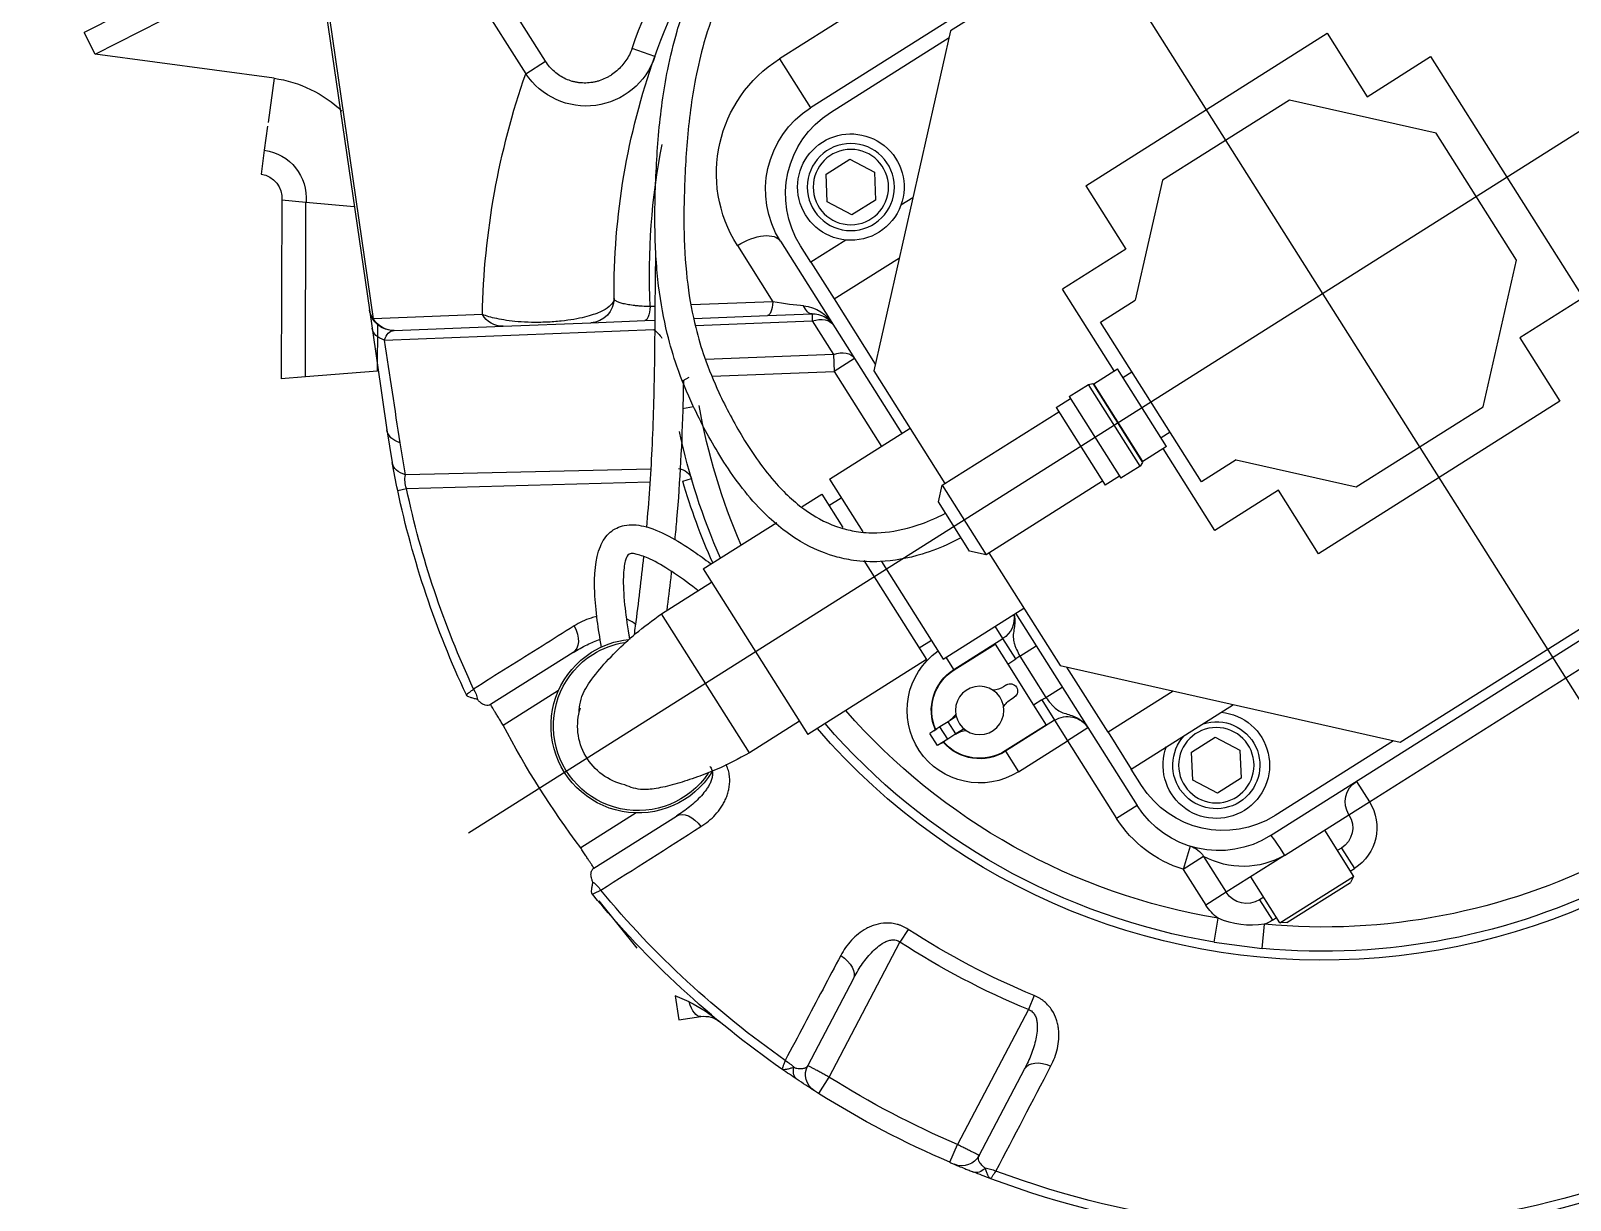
# Model space of a CAD drawing. Header units: millimetres. Extents: x 10462777 to 22643323, y 453826 to 1389191.
# Drawn here: x 11287584.9 to 11287903.1, y 583137.8 to 583379.6 of the extents above; entities that cross this region are included whole.
import ezdxf

# ---------------------------------------------------------------- set-up
doc = ezdxf.new("R2010")
doc.units = ezdxf.units.MM
doc.header["$LTSCALE"] = 200
doc.header["$MEASUREMENT"] = 0
doc.linetypes.add('CENTER2', pattern=[1.125, 0.75, -0.125, 0.125, -0.125])
doc.linetypes.add('PHANTOM', pattern=[2.5, 1.25, -0.25, 0.25, -0.25, 0.25, -0.25])
doc.layers.get('0').update_dxf_attribs({"linetype": 'CONTINUOUS'})
for name, color, linetype in [('$DDT_AUDIT_GENERATED_(1626)', 7, 'CONTINUOUS'), ('$DDT_AUDIT_GENERATED_(77F)', 7, 'CONTINUOUS'), ('$DDT_AUDIT_GENERATED_(7CC)', 7, 'CONTINUOUS'), ('A290-7120-X219', 7, 'CONTINUOUS'), ('A290-7324-X343', 7, 'CONTINUOUS'), ('A290-7329-X315', 7, 'CONTINUOUS'), ('A290-7329-X401', 7, 'CONTINUOUS'), ('DV4_Default', 7, 'CONTINUOUS'), ('LIBRL_A6-BA-12X3', 7, 'CONTINUOUS'), ('LIBRL_A97L-0218-', 7, 'CONTINUOUS')]:
    doc.layers.add(name, color=color, linetype=linetype)
doc.layers.add('LAYOUT', color=8, linetype='CONTINUOUS', lineweight=25)

# ---------------------------------------------------------------- blocks, each defined once
blk = doc.blocks.new('A$C1F6A7A18')
at = {"layer": '$DDT_AUDIT_GENERATED_(1626)', "color": 7, "linetype": 'Continuous', "ltscale": 25.4}
for points, knots in [([(-1282.77, -315.22), (-1282.71, -316.06), (-1282.43, -318.9), (-1281.21, -325.11), (-1278.53, -331.57), (-1275.16, -336.3), (-1270.74, -340.78), (-1264.08, -344.88), (-1253.77, -347.88), (-1242.08, -348.52), (-1231.04, -347.72), (-1222.14, -346.19), (-1214.05, -343.92), (-1205.59, -340.55), (-1195.64, -335.17), (-1184.81, -327.98), (-1175.41, -320.96), (-1168.18, -314.51), (-1162.32, -308.47), (-1155.9, -300.32), (-1149.46, -289.07), (-1145.39, -277.14), (-1143.32, -265.14), (-1143.1, -258.93), (-1143, -255)], [0.0179049, 0.0179049, 0.0179049, 0.0179049, 0.0269953, 0.0493379, 0.0848564, 0.1104451, 0.130195, 0.1801828, 0.2445215, 0.3338851, 0.4142991, 0.4742162, 0.5200553, 0.5789476, 0.6368144, 0.6911002, 0.7418366, 0.7663527, 0.795116, 0.8309605, 0.875111, 0.9299095, 0.9626456, 1, 1, 1, 1]), ([(-1149, -255), (-1149.1, -258.76), (-1149.31, -264.69), (-1151.31, -276.02), (-1155.21, -287.17), (-1161.32, -297.58), (-1167.36, -305.09), (-1172.89, -310.7), (-1179.82, -316.8), (-1188.88, -323.5), (-1199.19, -330.3), (-1208.48, -335.26), (-1216.22, -338.31), (-1223.53, -340.34), (-1231.5, -341.71), (-1241.49, -342.47), (-1251.89, -342.03), (-1260.86, -339.66), (-1266.58, -336.35), (-1270.23, -332.8), (-1273.03, -329.04), (-1275.36, -323.69), (-1276.44, -318.36), (-1276.7, -315.9), (-1276.75, -315.23)], [0, 0, 0, 0, 0.0377127, 0.0703518, 0.1243354, 0.167568, 0.2026719, 0.2308262, 0.2555948, 0.307569, 0.3630598, 0.4216176, 0.480853, 0.5271913, 0.5874723, 0.6685725, 0.7592567, 0.8247261, 0.8757098, 0.8953708, 0.918836, 0.951994, 0.9732429, 0.9809528, 0.9809528, 0.9809528, 0.9809528]), ([(-1246.25, -368.97), (-1242.01, -365.72), (-1233.04, -359.12), (-1218.88, -349.66), (-1207.46, -342.39), (-1201.11, -338.25), (-1199.52, -337.2)], [0.1882025, 0.1882025, 0.1882025, 0.1882025, 0.2718724, 0.3619701, 0.4475517, 0.4763309, 0.4763309, 0.4763309, 0.4763309]), ([(-1224.58, -346.3), (-1225.9, -347.17), (-1233.98, -352.52), (-1242.99, -358.89), (-1250.36, -364.55), (-1251.48, -365.43)], [0.5754917, 0.5754917, 0.5754917, 0.5754917, 0.5976076, 0.7113709, 0.7320213, 0.7320213, 0.7320213, 0.7320213]), ([(-1262.25, -390.11), (-1262.24, -390.1), (-1260.33, -389.34), (-1256.6, -387.73), (-1249.85, -384.28), (-1244.95, -380.61), (-1242.78, -376.18), (-1243.22, -372.33), (-1245.63, -369.1), (-1249.78, -366.14), (-1254.78, -363.71), (-1258.23, -362.34), (-1259.62, -361.83)], [0.2664086, 0.2664086, 0.2664086, 0.2664086, 0.2667434, 0.3114882, 0.3646397, 0.4814898, 0.5321589, 0.5758352, 0.6280527, 0.6892217, 0.7437315, 0.7770632, 0.7770632, 0.7770632, 0.7770632]), ([(-1262.96, -367), (-1262.8, -367.05), (-1260.48, -367.88), (-1256.39, -369.53), (-1252.18, -371.73), (-1249.16, -374.17), (-1248.76, -375.12), (-1249.66, -376.45), (-1252.21, -378.6), (-1256.68, -381.14), (-1261.11, -383.16), (-1263.66, -384.21), (-1263.95, -384.33)], [0.2704372, 0.2704372, 0.2704372, 0.2704372, 0.2753109, 0.3418305, 0.4127989, 0.468936, 0.5638107, 0.6261936, 0.7066016, 0.7999437, 0.8755431, 0.8847871, 0.8847871, 0.8847871, 0.8847871]), ([(-1256.55, -369.42), (-1256.94, -369.73), (-1259.08, -371.44), (-1261.22, -373.18), (-1262.98, -374.63)], [0.76306744, 0.76306744, 0.76306744, 0.76306744, 0.77026057, 0.80231725, 0.80231725, 0.80231725, 0.80231725]), ([(-1263.65, -382.97), (-1263.19, -382.59), (-1258.92, -379.03), (-1254.76, -375.64), (-1251.02, -372.68)], [0.07327539, 0.07327539, 0.07327539, 0.07327539, 0.08211468, 0.15670517, 0.15670517, 0.15670517, 0.15670517])]:
    blk.add_open_spline(points, degree=3, knots=knots, dxfattribs=at)
at = {"layer": '$DDT_AUDIT_GENERATED_(77F)', "color": 7, "linetype": 'Continuous', "ltscale": 25.4}
for p, q in [((-1309.5, -180), (-1309.5, -195.5)), ((-1250.5, -180), (-1309.5, -180)), ((-1250.5, -195.5), (-1250.5, -180)), ((-1317.5, -209.47), (-1295.53, -187.5)), ((-1295.53, -187.5), (-1264.47, -187.5)), ((-1264.47, -187.5), (-1242.5, -209.47)), ((-1367, -261.04), (-1367, -188.96)), ((-1193, -188.96), (-1193, -261.04)), ((-1309.5, -195.5), (-1325, -195.5)), ((-1325, -195.5), (-1325, -254.5)), ((-1235, -195.5), (-1250.5, -195.5)), ((-1235, -254.5), (-1235, -195.5)), ((-1317.5, -240.53), (-1317.5, -209.47)), ((-1242.5, -209.47), (-1242.5, -240.53)), ((-1299.53, -258.5), (-1317.5, -240.53)), ((-1242.5, -240.53), (-1260.47, -258.5)), ((-1325, -254.5), (-1309.5, -254.5)), ((-1309.5, -254.5), (-1309.5, -270)), ((-1235, -254.5), (-1250.5, -254.5)), ((-1250.5, -254.5), (-1250.5, -270)), ((-1299.53, -258.5), (-1299.53, -267)), ((-1260.47, -267), (-1260.47, -258.5)), ((-1316.04, -312), (-1367, -261.04)), ((-1366, -262.04), (-1366, -291)), ((-1193, -261.04), (-1243.96, -312)), ((-1194, -291), (-1194, -262.04)), ((-1299.53, -267), (-1260.47, -267)), ((-1287.4, -267), (-1287.4, -269.2)), ((-1272.6, -269.2), (-1272.6, -267)), ((-1309.5, -270), (-1289.5, -270)), ((-1270.5, -270), (-1250.5, -270)), ((-1342, -311), (-1342, -286.04)), ((-1218, -286.04), (-1218, -288.99)), ((-1333, -295.04), (-1333, -311)), ((-1227, -311), (-1227, -295.04)), ((-1218, -302.43), (-1218, -311)), ((-1346, -311), (-1342, -311)), ((-1333, -311), (-1342, -311)), ((-1333, -311), (-1317.04, -311)), ((-1227, -311), (-1242.96, -311)), ((-1218, -311), (-1227, -311)), ((-1218, -311), (-1214, -311)), ((-1288.5, -312), (-1316.04, -312)), ((-1302, -331.7), (-1302, -312)), ((-1243.96, -312), (-1271.5, -312)), ((-1258, -331.7), (-1258, -312)), ((-1278.11, -331.7), (-1302, -331.7)), ((-1297.46, -331.7), (-1297.46, -334.7)), ((-1258, -331.7), (-1270.89, -331.7)), ((-1262.54, -334.7), (-1262.54, -331.7))]:
    blk.add_line(p, q, dxfattribs=at)
for centre, radius, start, end in [((-1350.71, -295.71), 11, 37.6385, 323.3058), ((-1209.29, -295.71), 11, 217.6385, 142.3615), ((-1209.29, -295.71), 11, 142.3615, 217.6385), ((-1346, -291), 20, 180, 270), ((-1214, -291), 20, 270, 0)]:
    blk.add_arc(centre, radius, start, end, dxfattribs=at)
at = {"layer": '$DDT_AUDIT_GENERATED_(7CC)', "color": 7, "linetype": 'Continuous', "ltscale": 25.4}
for p, q in [((-1289.5, -269.2), (-1270.5, -269.2)), ((-1289.5, -269.2), (-1289.5, -275)), ((-1270.5, -275), (-1270.5, -269.2)), ((-1289.65, -275.15), (-1290, -276)), ((-1290, -276), (-1270, -276)), ((-1290, -276), (-1290, -280.7)), ((-1270.35, -275.15), (-1289.65, -275.15)), ((-1289.5, -275), (-1270.5, -275)), ((-1270, -276), (-1270.35, -275.15)), ((-1270, -280.7), (-1270, -276)), ((-1270, -280.7), (-1290, -280.7)), ((-1289.5, -280.7), (-1289.5, -284.2)), ((-1270.5, -284.2), (-1270.5, -280.7)), ((-1270.5, -284.2), (-1289.5, -284.2)), ((-1288.5, -284.2), (-1288.5, -312.7)), ((-1271.5, -312.7), (-1271.5, -284.2)), ((-1288.5, -312.7), (-1286, -315.2)), ((-1271.5, -312.7), (-1288.5, -312.7)), ((-1274, -315.2), (-1271.5, -312.7)), ((-1286, -315.2), (-1274, -315.2)), ((-1276, -334.7), (-1300.25, -334.7)), ((-1300.25, -334.7), (-1300.25, -363.7)), ((-1259.75, -334.7), (-1267.94, -334.7)), ((-1259.75, -339.51), (-1259.75, -334.7)), ((-1259.75, -363.7), (-1259.75, -345.69)), ((-1259.75, -363.7), (-1300.25, -363.7)), ((-1297, -363.7), (-1297, -375.9)), ((-1263, -375.9), (-1263, -363.7)), ((-1297, -375.9), (-1263, -375.9))]:
    blk.add_line(p, q, dxfattribs=at)
for radius, start, end in [(18, 154.3688, 0), (18, 0, 25.9152), (17.5, 156.2775, 0), (17.5, 0, 23.0532), (12.5, 225.0247, 319.5668)]:
    blk.add_arc((-1280, -392.4), radius, start, end, dxfattribs=at)
for points, knots in [([(-1297, -375.9), (-1296.82, -378.61), (-1296.56, -382.35), (-1295.46, -387.91), (-1294.38, -392.18), (-1293.06, -396.05), (-1291.39, -399.35), (-1289.92, -400.5), (-1288.84, -401.24)], [0, 0, 0, 0, 0.194691, 0.309938, 0.437506, 0.577956, 0.732799, 1, 1, 1, 1]), ([(-1271.16, -401.24), (-1269.95, -400.38), (-1268.22, -398.99), (-1266.05, -393.82), (-1264.62, -388.53), (-1263.4, -382.25), (-1263.15, -378.34), (-1263, -375.9)], [0, 0, 0, 0, 0.298008, 0.494105, 0.672828, 0.822336, 1, 1, 1, 1])]:
    blk.add_open_spline(points, degree=3, knots=knots, dxfattribs=at)
at = {"layer": 'A290-7120-X219', "color": 7, "linetype": 'Continuous', "ltscale": 25.4}
for p, q in [((-1316.5, -324.21), (-1316.5, -323.5)), ((-1313.5, -323.5), (-1313.5, -324.21)), ((-1316.5, -335.77), (-1316.5, -337.75)), ((-1313.5, -335.77), (-1313.5, -337.75)), ((-1316.5, -337.75), (-1313.5, -337.75)), ((-1316.5, -337.75), (-1316.5, -339.76)), ((-1316.5, -339.76), (-1313.5, -339.76)), ((-1316.5, -339.76), (-1316.5, -342.26)), ((-1313.5, -337.75), (-1313.5, -339.76)), ((-1313.5, -339.76), (-1313.5, -342.26)), ((-1316.5, -341.26), (-1316.5, -340.56)), ((-1316.5, -342.26), (-1313.5, -342.26)), ((-1313.5, -341.26), (-1313.5, -340.56))]:
    blk.add_line(p, q, dxfattribs=at)
blk.add_circle((-1315, -331), 5, dxfattribs=at)
for centre, radius, start, end in [((-1321.5, -324.21), 5, 333.3431, 0), ((-1315, -323.5), 1.5, 0, 180), ((-1308.5, -324.21), 5, 180, 206.3034), ((-1321.5, -337.79), 5, 0, 26.3034), ((-1308.5, -337.79), 5, 153.6966, 180)]:
    blk.add_arc(centre, radius, start, end, dxfattribs=at)
at = {"layer": 'A290-7324-X343', "color": 7, "linetype": 'Continuous', "ltscale": 25.4}
blk.add_line((-1134.26, -390.91), (-1138.09, -394.12), dxfattribs=at)
at = {"layer": 'A290-7329-X315', "color": 7, "linetype": 'Continuous', "ltscale": 25.4}
for p, q in [((-1102.61, -413.07), (-1107.4, -362.15)), ((-1102.58, -360.01), (-1097.63, -412.6)), ((-1157.89, -384.67), (-1151.82, -392.61)), ((-1126.6, -384.48), (-1133.65, -390.4)), ((-1126.6, -384.48), (-1102.61, -413.07)), ((-1189.21, -398.71), (-1181.12, -393.55)), ((-1182.27, -412), (-1151.82, -392.61)), ((-1151.82, -392.61), (-1148.79, -396.58)), ((-1138.09, -394.12), (-1141.92, -397.34)), ((-1148.79, -396.58), (-1179.95, -416.43)), ((-1189.21, -398.71), (-1182.27, -412)), ((-1182.27, -412), (-1179.95, -416.43)), ((-1102.61, -413.07), (-1097.63, -412.6)), ((-1318.76, -417.13), (-1306.3, -418.55))]:
    blk.add_line(p, q, dxfattribs=at)
for radius, start, end in [(25, 40, 76.3663), (10, 40, 127.4065), (5, 40.0027, 127.4038)]:
    blk.add_arc((-1145.75, -400.55), radius, start, end, dxfattribs=at)
at = {"layer": 'A290-7329-X401', "color": 7, "linetype": 'Continuous', "ltscale": 25.4}
for p, q in [((-1374, -273), (-1374, -156)), ((-1369, -294), (-1369, -156)), ((-1191, -156), (-1191, -294)), ((-1179, -156), (-1179, -294)), ((-1374, -278), (-1374, -273)), ((-1369, -273), (-1374, -273)), ((-1374, -293.75), (-1374, -278)), ((-1384, -284), (-1384, -283)), ((-1379, -283), (-1384, -283)), ((-1379, -283), (-1379, -284)), ((-1374, -293.75), (-1374, -308)), ((-1179, -294), (-1191, -294)), ((-1384, -303), (-1384, -302)), ((-1379, -302), (-1379, -303)), ((-1387.78, -307.94), (-1383.82, -304.89)), ((-1379, -303), (-1384, -303)), ((-1381.4, -315.63), (-1387.78, -307.94)), ((-1365.25, -308), (-1374, -308)), ((-1374, -308), (-1374, -313)), ((-1365.25, -308), (-1365.25, -313)), ((-1362, -309.2), (-1365.25, -313)), ((-1381.4, -315.63), (-1377.67, -312.3)), ((-1365.25, -313), (-1374, -313)), ((-1302, -314), (-1349, -314)), ((-1349, -314), (-1349, -319)), ((-1330, -314), (-1330, -319)), ((-1320.05, -318), (-1320.05, -314)), ((-1309.95, -318), (-1309.95, -314)), ((-1211, -314), (-1258, -314)), ((-1239.67, -314), (-1239.67, -319)), ((-1309.95, -318), (-1320.05, -318)), ((-1236.61, -317.23), (-1239.67, -319)), ((-1228.44, -317.23), (-1236.61, -317.23)), ((-1236.61, -317.23), (-1223.37, -340.15)), ((-1227.17, -316.5), (-1228.44, -317.23)), ((-1216.34, -338.18), (-1228.44, -317.23)), ((-1222.55, -324.5), (-1227.17, -316.5)), ((-1164.83, -315.54), (-1160.9, -318.63)), ((-1330, -319), (-1349, -319)), ((-1330, -331), (-1330, -319)), ((-1325, -319), (-1330, -319)), ((-1325, -319), (-1325, -331)), ((-1320, -319), (-1325, -319)), ((-1324.9, -321), (-1324.9, -331)), ((-1320, -321), (-1324.9, -321)), ((-1320, -319), (-1320, -321)), ((-1310, -321), (-1320, -321)), ((-1310, -319), (-1305, -319)), ((-1310, -321), (-1310, -319)), ((-1305.1, -321), (-1310, -321)), ((-1305.1, -331), (-1305.1, -321)), ((-1305, -331), (-1305, -319)), ((-1305, -319), (-1302, -319)), ((-1239.67, -319), (-1258, -319)), ((-1227.07, -340.82), (-1239.67, -319)), ((-1214.97, -337.63), (-1222.55, -324.5)), ((-1207, -322), (-1220.72, -322)), ((-1220.72, -322), (-1212.31, -336.57)), ((-1325, -331), (-1330, -331)), ((-1324.9, -331), (-1325, -331)), ((-1305.1, -331), (-1305, -331)), ((-1305, -331), (-1302, -331)), ((-1153.58, -335.16), (-1132.28, -335.16)), ((-1153.58, -339.99), (-1153.58, -335.16)), ((-1179.63, -393.67), (-1059.07, -339.99)), ((-1057.04, -339.73), (-1177.6, -393.41)), ((-1059.07, -339.99), (-1153.58, -339.99)), ((-1208.56, -343.07), (-1208.05, -343.95)), ((-1224.58, -346.38), (-1224.69, -344.94)), ((-1184.58, -394.08), (-1212.43, -345.85)), ((-1209.88, -346.45), (-1210.94, -344.61)), ((-1204.29, -356.13), (-1209.88, -346.45)), ((-1229.44, -349.57), (-1230.3, -347.46)), ((-1370.86, -352.96), (-1372.68, -355.52)), ((-1372.68, -355.52), (-1388.45, -382.83)), ((-1242.12, -357.55), (-1242.63, -355.76)), ((-1195.22, -371.85), (-1204.29, -356.13)), ((-1236.5, -361.83), (-1210.43, -405.33)), ((-1392.74, -380.26), (-1382.65, -362.79)), ((-1212.95, -406.66), (-1238.64, -363.41)), ((-1345.39, -367.67), (-1346.7, -370.52)), ((-1362.47, -397.83), (-1346.7, -370.52)), ((-1183.96, -391.34), (-1195.22, -371.85)), ((-1190.89, -374.18), (-1179.63, -393.67)), ((-1390.71, -386.13), (-1388.45, -382.83)), ((-1348.01, -382.79), (-1358.09, -400.26)), ((-1177.6, -393.41), (-1181.1, -394.97)), ((-1300, -415.83), (-1300, -395.65)), ((-1260, -395.65), (-1260, -415.83)), ((-1181.1, -394.97), (-1200.48, -403.6)), ((-1364.19, -401.44), (-1362.47, -397.83)), ((-1295, -402.35), (-1295, -415.91)), ((-1265, -415.91), (-1265, -402.35)), ((-1210.43, -405.33), (-1204.22, -402.72)), ((-1200.48, -403.6), (-1206.78, -406.27)), ((-1212.3, -408.4), (-1212.95, -406.66)), ((-1335.86, -417.76), (-1337.73, -413.54)), ((-1331.29, -415.72), (-1335.86, -417.76)), ((-1333.86, -413.96), (-1331.29, -415.72))]:
    blk.add_line(p, q, dxfattribs=at)
for centre, radius, start, end in [((-1280, -225), 195.5, 124.4529, 232.8372), ((-1280, -225), 193.64, 124.8315, 232.7011), ((-1280, -225), 137.86, 153.3313, 261.5534), ((-1280, -225), 136, 153.3313, 217.5787), ((-1280, -225), 131, 153.3313, 217.5787), ((-1280, -225), 151.5, 321.8281, 345.4737), ((-1280, -225), 146.5, 321.8281, 344.4219), ((-1374, -283), 10, 90, 180), ((-1374, -273), 5, 270, 0), ((-1374, -283), 5, 90, 180), ((-1356.83, -293.02), 17.18, 182.4389, 240.6751), ((-1349, -294), 20, 180, 270), ((-1211, -294), 20, 270, 0), ((-1207, -294), 28, 270, 0), ((-1374, -303), 10, 180, 190.8965), ((-1367.45, -297.57), 17.93, 204.1059, 235.265), ((-1374, -303), 5, 180, 270), ((-1365.25, -313), 5, 49.4642, 90), ((-1280, -225), 131, 221.7922, 261.1076), ((-1374, -303), 10, 248.4744, 270), ((-1349, -294), 25, 229.4642, 270), ((-1330, -319), 5, 0, 90), ((-1300, -319), 5, 113.5782, 180), ((-1231.16, -322.07), 8.07, 38.1732, 92.4267), ((-1231.5, -319), 5, 30, 90), ((-1280, -225), 136, 221.7922, 261.437), ((-1330, -319), 10, 0, 5.7392), ((-1300, -319), 10, 174.2608, 180), ((-1280, -225), 146.5, 301.8913, 321.8281), ((-1153.24, -325.02), 14.97, 140.7083, 268.6807), ((-1275, -225), 136.5, 299.3724, 313.5018), ((-1315, -331), 15, 180, 357.3252), ((-1315, -331), 10, 180, 261.3731), ((-1315, -331), 9.9, 180, 261.2844), ((-1315, -331), 9.9, 278.7156, 0), ((-1315, -331), 10, 278.6269, 0), ((-1280, -239.49), 161.5, 303.4894, 321.5145), ((-1280, -225), 131, 278.8924, 292.0901), ((-1215.22, -354.16), 8.76, 71.4572, 87.6277), ((-1199.96, -353.63), 5, 121.8913, 210), ((-1280, -225), 156.94, 234.6232, 245.3768), ((-1280, -225), 136, 278.563, 290.1862), ((-1280, -225), 160.08, 234.6232, 245.3768), ((-1280, -225), 137.86, 278.4466, 285.949), ((-1280, -225), 195.5, 232.8372, 233.9491), ((-1389.27, -382.26), 4, 150, 235.2073), ((-1280, -225), 191.5, 235.5075, 244.4925), ((-1280, -225), 195.5, 235.5075, 244.4925), ((-1179.63, -388.84), 5, 210, 294), ((-1361.56, -398.26), 4, 244.7927, 330), ((-1280, -225), 195.5, 244.4925, 244.7927), ((-1280, -225), 195.5, 244.7927, 246.0509), ((-1280, -225), 195.5, 246.0509, 247.1628), ((-1280, -225), 193.64, 247.2989, 262.7011), ((-1280, -225), 195.5, 247.1628, 262.8372), ((-1280, -225), 193.64, 277.2989, 290.2597), ((-1214.07, -401.49), 5.29, 282.252, 313.4734), ((-1280, -225), 195.5, 290.2597, 291.9949), ((-1280, -225), 195.5, 277.1628, 290.2597), ((-1349.07, -438.24), 28.65, 57.9489, 73.1187), ((-1342.3, -415.58), 5, 24, 71.8971), ((-1280, -225), 191.5, 265.5075, 274.4925), ((-1755.11, -471.18), 453.74, 6.6063, 6.8484)]:
    blk.add_arc(centre, radius, start, end, dxfattribs=at)
for centre, major_axis, ratio, start_param, end_param in [((-1374, -294), (5, 0), 0.05, 0, 1.570796), ((-1239.67, -319), (0, 5), 0.654654, 5.073756, 6.283185), ((-1231.5, -319), (0, 5), 0.654654, 5.073756, 6.283185), ((-1211, -322), (0, -8), 0.5, 1.570796, 3.141593), ((-1222.84, -314), (4.33, 2.5), 0.441494, 3.141593, 4.006114), ((-1218.22, -322), (-7.81, 7.9), 0.162153, 0.749022, 1.411896), ((-1218.22, -322), (4.33, 2.5), 0.27735, 2.018629, 3.141593), ((-1205.55, -343.95), (4.33, 2.5), 0.27735, 2.018629, 3.141593), ((-1241.26, -360.57), (1.37, -4.81), 0.691184, 2.229461, 3.141593), ((-1386.98, -360.29), (-4.33, 2.5), 0.623838, 3.141593, 4.621252), ((-1190.89, -369.35), (4.33, 2.5), 0.955319, 3.141593, 4.208354), ((-1399.24, -381.53), (4.33, -2.5), 0.624783, 1.006464, 1.490942), ((-1392.7, -379.83), (-2.35, -3.23), 0.585289, 5.332772, 6.283185), ((-1343.68, -385.29), (4.33, -2.5), 0.623838, 1.661933, 3.141593), ((-1188.82, -392.93), (-5.07, -1.04), 0.586822, 2.430526, 3.334486), ((-1179.63, -388.84), (4.33, 2.5), 0.955319, 3.141593, 4.208354), ((-1305, -395.65), (-5, 0), 0.623838, 3.141593, 4.621252), ((-1255, -395.65), (5, 0), 0.623838, 1.661933, 3.141593), ((-1183.14, -390.4), (2.03, -4.57), 0.677634, 5.301144, 6.283185), ((-1179.63, -388.84), (-2.03, 4.57), 0.835078, 2.651772, 3.141593), ((-1357.73, -400.01), (-1.62, -3.66), 0.585289, 0, 0.950413), ((-1355.94, -406.53), (-4.33, 2.5), 0.624783, 4.792244, 5.276721), ((-1202.52, -399.03), (2.03, -4.57), 0.723904, 5.278653, 6.283185), ((-1208.65, -401.63), (1.87, -4.64), 0.726759, 5.297008, 6.283185), ((-1333.16, -411.51), (4.57, 2.03), 0.413033, 3.141593, 4.379749), ((-1305, -420.18), (5, 0), 0.624783, 1.006464, 1.490942), ((-1255, -420.18), (-5, 0), 0.624783, 4.792244, 5.276721)]:
    blk.add_ellipse(centre, major_axis=major_axis, ratio=ratio, start_param=start_param, end_param=end_param, dxfattribs=at)
for points, knots in [([(-1320.05, -318), (-1320.56, -317.96), (-1321.06, -317.91), (-1321.79, -317.81), (-1322.03, -317.77), (-1322.48, -317.67), (-1322.7, -317.62), (-1323.34, -317.43), (-1323.72, -317.27), (-1324.42, -316.86), (-1324.74, -316.61), (-1325.39, -316.05), (-1325.72, -315.75), (-1326.43, -315.19), (-1326.82, -314.93), (-1327.44, -314.6), (-1327.66, -314.5), (-1328.11, -314.32), (-1328.34, -314.24), (-1328.8, -314.12), (-1329.04, -314.08), (-1329.39, -314.03), (-1329.51, -314.02), (-1329.76, -314), (-1329.88, -314), (-1330, -314)], [0, 0, 0, 0, 0.125, 0.125, 0.1875, 0.1875, 0.25, 0.25, 0.375, 0.375, 0.5, 0.5, 0.625, 0.625, 0.75, 0.75, 0.8125, 0.8125, 0.875, 0.875, 0.9375, 0.9375, 0.96875, 0.96875, 1, 1, 1, 1]), ([(-1302.02, -314.37), (-1302.05, -314.38), (-1302.08, -314.39), (-1302.34, -314.5), (-1302.56, -314.6), (-1303.18, -314.93), (-1303.57, -315.19), (-1304.28, -315.75), (-1304.61, -316.05), (-1305.26, -316.61), (-1305.58, -316.86), (-1306.28, -317.27), (-1306.66, -317.43), (-1307.3, -317.62), (-1307.52, -317.67), (-1307.97, -317.77), (-1308.21, -317.81), (-1308.94, -317.91), (-1309.44, -317.96), (-1309.95, -318)], [0.178713, 0.178713, 0.178713, 0.178713, 0.1875, 0.1875, 0.25, 0.25, 0.375, 0.375, 0.5, 0.5, 0.625, 0.625, 0.75, 0.75, 0.8125, 0.8125, 0.875, 0.875, 1, 1, 1, 1]), ([(-1160.9, -318.63), (-1161.48, -319.38), (-1161.96, -320.18), (-1162.53, -321.47), (-1162.69, -321.92), (-1162.96, -322.83), (-1163.06, -323.28), (-1163.2, -324.21), (-1163.24, -324.68), (-1163.26, -325.38), (-1163.26, -325.62), (-1163.23, -326.09), (-1163.21, -326.33), (-1163.13, -327.03), (-1163.05, -327.49), (-1162.87, -328.17), (-1162.8, -328.39), (-1162.65, -328.84), (-1162.57, -329.06), (-1162.11, -330.16), (-1161.63, -330.96), (-1160.88, -331.87), (-1160.72, -332.05), (-1160.39, -332.39), (-1160.23, -332.55), (-1159.7, -333.03), (-1159.33, -333.31), (-1158.55, -333.83), (-1158.13, -334.06), (-1157.27, -334.46), (-1156.83, -334.63), (-1155.93, -334.89), (-1155.47, -334.99), (-1154.53, -335.13), (-1154.06, -335.16), (-1153.58, -335.16)], [0, 0, 0, 0, 0.125, 0.125, 0.1875, 0.1875, 0.25, 0.25, 0.3125, 0.3125, 0.34375, 0.34375, 0.375, 0.375, 0.4375, 0.4375, 0.46875, 0.46875, 0.5, 0.5, 0.625, 0.625, 0.65625, 0.65625, 0.6875, 0.6875, 0.75, 0.75, 0.8125, 0.8125, 0.875, 0.875, 0.9375, 0.9375, 1, 1, 1, 1]), ([(-1208.05, -343.95), (-1207.72, -344.45), (-1207.4, -344.91), (-1206.92, -345.57), (-1206.76, -345.78), (-1206.45, -346.19), (-1206.3, -346.38), (-1205.86, -346.94), (-1205.58, -347.27), (-1205.04, -347.88), (-1204.79, -348.14), (-1204.32, -348.59), (-1204.1, -348.78), (-1203.7, -349.09), (-1203.52, -349.21), (-1203.19, -349.38), (-1203.05, -349.43), (-1202.8, -349.46), (-1202.69, -349.44), (-1202.6, -349.39)], [0, 0, 0, 0, 0.125, 0.125, 0.1875, 0.1875, 0.25, 0.25, 0.375, 0.375, 0.5, 0.5, 0.625, 0.625, 0.75, 0.75, 0.875, 0.875, 1, 1, 1, 1]), ([(-1202.6, -349.39), (-1202.92, -349.59), (-1203.17, -349.91), (-1203.49, -350.83), (-1203.57, -351.42), (-1203.52, -352.9), (-1203.4, -353.77), (-1202.88, -355.91), (-1202.47, -357.19), (-1201.53, -359.48), (-1201.17, -360.28), (-1200.32, -362), (-1199.84, -362.91), (-1198.81, -364.7), (-1198.25, -365.59), (-1197.15, -367.26), (-1196.61, -368.03), (-1195.56, -369.42), (-1195.05, -370.05), (-1194.1, -371.17), (-1193.64, -371.66), (-1192.35, -373), (-1191.58, -373.67), (-1190.89, -374.18)], [0, 0, 0, 0, 0.125, 0.125, 0.25, 0.25, 0.375, 0.375, 0.5, 0.5, 0.5625, 0.5625, 0.625, 0.625, 0.6875, 0.6875, 0.75, 0.75, 0.8125, 0.8125, 0.875, 0.875, 1, 1, 1, 1]), ([(-1385.03, -357.83), (-1384.37, -356.7), (-1383.6, -355.67), (-1382.23, -354.31), (-1381.74, -353.88), (-1380.94, -353.3), (-1380.67, -353.11), (-1380.09, -352.77), (-1379.8, -352.6), (-1379.19, -352.31), (-1378.88, -352.17), (-1378.23, -351.94), (-1377.9, -351.83), (-1376.86, -351.58), (-1376.15, -351.48), (-1375.01, -351.49), (-1374.62, -351.52), (-1373.85, -351.64), (-1373.46, -351.73), (-1372.88, -351.92), (-1372.69, -351.99), (-1372.3, -352.14), (-1372.12, -352.23), (-1371.56, -352.5), (-1371.2, -352.72), (-1370.86, -352.96)], [0, 0, 0, 0, 0.25, 0.25, 0.375, 0.375, 0.4375, 0.4375, 0.5, 0.5, 0.5625, 0.5625, 0.625, 0.625, 0.75, 0.75, 0.8125, 0.8125, 0.875, 0.875, 0.90625, 0.90625, 0.9375, 0.9375, 1, 1, 1, 1]), ([(-1372.68, -355.52), (-1372.79, -355.42), (-1372.92, -355.34), (-1373.18, -355.19), (-1373.33, -355.13), (-1373.76, -355.01), (-1374.06, -354.99), (-1374.64, -355.03), (-1374.92, -355.09), (-1375.46, -355.26), (-1375.72, -355.37), (-1376.23, -355.62), (-1376.48, -355.76), (-1376.95, -356.06), (-1377.17, -356.22), (-1377.83, -356.72), (-1378.25, -357.09), (-1379.43, -358.25), (-1380.16, -359.1), (-1381.48, -360.89), (-1382.09, -361.82), (-1382.65, -362.79)], [0, 0, 0, 0, 0.03125, 0.03125, 0.0625, 0.0625, 0.125, 0.125, 0.1875, 0.1875, 0.25, 0.25, 0.3125, 0.3125, 0.375, 0.375, 0.5, 0.5, 0.75, 0.75, 1, 1, 1, 1]), ([(-1345.39, -367.67), (-1345, -367.84), (-1344.64, -368.05), (-1344.12, -368.39), (-1343.96, -368.51), (-1343.63, -368.76), (-1343.47, -368.89), (-1343.02, -369.31), (-1342.75, -369.6), (-1342.26, -370.21), (-1342.04, -370.53), (-1341.46, -371.5), (-1341.19, -372.17), (-1340.89, -373.19), (-1340.81, -373.54), (-1340.7, -374.21), (-1340.66, -374.55), (-1340.59, -375.56), (-1340.6, -376.22), (-1340.74, -377.53), (-1340.87, -378.18), (-1341.36, -380.05), (-1341.87, -381.24), (-1342.52, -382.37)], [0, 0, 0, 0, 0.0625, 0.0625, 0.09375, 0.09375, 0.125, 0.125, 0.1875, 0.1875, 0.25, 0.25, 0.375, 0.375, 0.4375, 0.4375, 0.5, 0.5, 0.625, 0.625, 0.75, 0.75, 1, 1, 1, 1]), ([(-1348.01, -382.79), (-1347.45, -381.82), (-1346.94, -380.83), (-1346.06, -378.8), (-1345.68, -377.75), (-1345.27, -376.13), (-1345.16, -375.58), (-1345.02, -374.48), (-1344.98, -373.92), (-1345.04, -373.08), (-1345.08, -372.8), (-1345.2, -372.24), (-1345.29, -371.97), (-1345.48, -371.57), (-1345.56, -371.45), (-1345.72, -371.21), (-1345.82, -371.1), (-1346.04, -370.89), (-1346.15, -370.8), (-1346.41, -370.64), (-1346.55, -370.57), (-1346.7, -370.52)], [0, 0, 0, 0, 0.25, 0.25, 0.5, 0.5, 0.625, 0.625, 0.75, 0.75, 0.8125, 0.8125, 0.875, 0.875, 0.90625, 0.90625, 0.9375, 0.9375, 0.96875, 0.96875, 1, 1, 1, 1]), ([(-1398.1, -380.8), (-1398.1, -380.8), (-1398.08, -380.76), (-1398.01, -380.6), (-1397.96, -380.48), (-1397.83, -380.18), (-1397.75, -379.99), (-1397.56, -379.56), (-1397.46, -379.31), (-1397.34, -379.04)], [0, 0, 0, 0, 0.25, 0.25, 0.5, 0.5, 0.75, 0.75, 1, 1, 1, 1]), ([(-1398.1, -380.8), (-1398.07, -380.82), (-1398.04, -380.84), (-1397.98, -380.87), (-1397.95, -380.88), (-1397.85, -380.92), (-1397.77, -380.93), (-1397.53, -380.95), (-1397.34, -380.93), (-1396.91, -380.86), (-1396.67, -380.81), (-1396.16, -380.7), (-1395.89, -380.64), (-1395.61, -380.59)], [0, 0, 0, 0, 0.0625, 0.0625, 0.125, 0.125, 0.25, 0.25, 0.5, 0.5, 0.75, 0.75, 1, 1, 1, 1]), ([(-1395.61, -380.59), (-1395.39, -380.68), (-1395.19, -380.75), (-1394.82, -380.85), (-1394.65, -380.88), (-1394.33, -380.92), (-1394.18, -380.93), (-1393.91, -380.93), (-1393.79, -380.91), (-1393.45, -380.85), (-1393.26, -380.77), (-1392.95, -380.55), (-1392.83, -380.42), (-1392.74, -380.26)], [0, 0, 0, 0, 0.125, 0.125, 0.25, 0.25, 0.375, 0.375, 0.5, 0.5, 0.75, 0.75, 1, 1, 1, 1]), ([(-1392.74, -380.26), (-1392.74, -380.26), (-1392.71, -380.28), (-1392.63, -380.33), (-1392.59, -380.35), (-1392.51, -380.4), (-1392.46, -380.43), (-1392.3, -380.52), (-1392.17, -380.6), (-1391.86, -380.79), (-1391.68, -380.9), (-1391.28, -381.14), (-1391.07, -381.26), (-1390.6, -381.55), (-1390.35, -381.69), (-1389.83, -382), (-1389.56, -382.17), (-1389.01, -382.5), (-1388.73, -382.66), (-1388.45, -382.83)], [0, 0, 0, 0, 0.125, 0.125, 0.1875, 0.1875, 0.25, 0.25, 0.375, 0.375, 0.5, 0.5, 0.625, 0.625, 0.75, 0.75, 0.875, 0.875, 1, 1, 1, 1]), ([(-1304.54, -392.55), (-1304.54, -391.24), (-1304.38, -389.96), (-1303.88, -388.1), (-1303.67, -387.48), (-1303.27, -386.58), (-1303.12, -386.28), (-1302.8, -385.7), (-1302.63, -385.41), (-1302.25, -384.85), (-1302.05, -384.58), (-1301.61, -384.05), (-1301.37, -383.79), (-1300.6, -383.05), (-1300.03, -382.61), (-1299.04, -382.05), (-1298.68, -381.88), (-1297.96, -381.6), (-1297.58, -381.49), (-1296.98, -381.35), (-1296.77, -381.32), (-1296.55, -381.29), (-1296.52, -381.28), (-1296.5, -381.28)], [0, 0, 0, 0, 0.25, 0.25, 0.375, 0.375, 0.4375, 0.4375, 0.5, 0.5, 0.5625, 0.5625, 0.625, 0.625, 0.75, 0.75, 0.8125, 0.8125, 0.875, 0.875, 0.90625, 0.90625, 0.9099428, 0.9099428, 0.9099428, 0.9099428]), ([(-1262.05, -381.61), (-1261.93, -381.65), (-1261.8, -381.7), (-1261.32, -381.88), (-1260.97, -382.05), (-1260.44, -382.34), (-1260.26, -382.46), (-1260.08, -382.58)], [0.1667028, 0.1667028, 0.1667028, 0.1667028, 0.1875, 0.1875, 0.25, 0.25, 0.2862721, 0.2862721, 0.2862721, 0.2862721]), ([(-1391.55, -385.55), (-1391.55, -385.55), (-1391.62, -385.5), (-1391.83, -385.36), (-1391.92, -385.3), (-1392.13, -385.15), (-1392.26, -385.06), (-1392.69, -384.76), (-1393.05, -384.5), (-1393.71, -384.03), (-1393.96, -383.85), (-1394.48, -383.48), (-1394.75, -383.28), (-1395.05, -383.06)], [0, 0, 0, 0, 0.25, 0.25, 0.375, 0.375, 0.5, 0.5, 0.75, 0.75, 0.875, 0.875, 1, 1, 1, 1]), ([(-1342.52, -382.37), (-1343.81, -384.63), (-1345.11, -386.89), (-1346.41, -389.15), (-1349.18, -393.98), (-1351.96, -398.81), (-1354.73, -403.64)], [0, 0, 0, 0, 0.318481, 0.318481, 0.318481, 1, 1, 1, 1]), ([(-1295, -384.37), (-1295.15, -384.35), (-1295.3, -384.33), (-1295.6, -384.34), (-1295.76, -384.36), (-1296.19, -384.47), (-1296.46, -384.6), (-1296.94, -384.92), (-1297.16, -385.12), (-1297.55, -385.54), (-1297.72, -385.76), (-1298.03, -386.23), (-1298.17, -386.48), (-1298.43, -386.97), (-1298.54, -387.23), (-1298.86, -387.99), (-1299.04, -388.52), (-1299.49, -390.11), (-1299.69, -391.21), (-1299.94, -393.42), (-1300, -394.53), (-1300, -395.65)], [0, 0, 0, 0, 0.03125, 0.03125, 0.0625, 0.0625, 0.125, 0.125, 0.1875, 0.1875, 0.25, 0.25, 0.3125, 0.3125, 0.375, 0.375, 0.5, 0.5, 0.75, 0.75, 1, 1, 1, 1]), ([(-1390.71, -386.13), (-1390.82, -386.06), (-1390.93, -385.98), (-1391.13, -385.84), (-1391.23, -385.78), (-1391.46, -385.61), (-1391.55, -385.55), (-1391.55, -385.55)], [0, 0, 0, 0, 0.25, 0.25, 0.5, 0.5, 1, 1, 1, 1]), ([(-1256.33, -387.53), (-1256.19, -387.92), (-1256.06, -388.32), (-1255.62, -389.96), (-1255.46, -391.24), (-1255.46, -392.55)], [0.6707416, 0.6707416, 0.6707416, 0.6707416, 0.75, 0.75, 1, 1, 1, 1]), ([(-1260, -395.65), (-1260, -394.53), (-1260.06, -393.42), (-1260.3, -391.36), (-1260.46, -390.4), (-1260.7, -389.46)], [0, 0, 0, 0, 0.25, 0.25, 0.4690661, 0.4690661, 0.4690661, 0.4690661]), ([(-1255.46, -392.55), (-1255.45, -395.15), (-1255.44, -397.76), (-1255.44, -400.36), (-1255.42, -405.93), (-1255.41, -411.5), (-1255.4, -417.07)], [0, 0, 0, 0, 0.318481, 0.318481, 0.318481, 1, 1, 1, 1]), ([(-1362.47, -397.83), (-1362.18, -397.99), (-1361.89, -398.15), (-1361.47, -398.39), (-1361.34, -398.46), (-1361.06, -398.62), (-1360.93, -398.69), (-1360.53, -398.91), (-1360.28, -399.05), (-1359.8, -399.32), (-1359.58, -399.44), (-1359.17, -399.66), (-1358.99, -399.76), (-1358.67, -399.94), (-1358.54, -400.02), (-1358.32, -400.14), (-1358.24, -400.19), (-1358.12, -400.25), (-1358.09, -400.26), (-1358.09, -400.26)], [0, 0, 0, 0, 0.125, 0.125, 0.1875, 0.1875, 0.25, 0.25, 0.375, 0.375, 0.5, 0.5, 0.625, 0.625, 0.75, 0.75, 0.875, 0.875, 1, 1, 1, 1]), ([(-1358.09, -400.26), (-1358.19, -400.42), (-1358.24, -400.59), (-1358.27, -400.96), (-1358.24, -401.16), (-1358.13, -401.49), (-1358.08, -401.6), (-1357.95, -401.84), (-1357.87, -401.97), (-1357.68, -402.22), (-1357.57, -402.35), (-1357.29, -402.63), (-1357.13, -402.77), (-1356.94, -402.91)], [0, 0, 0, 0, 0.25, 0.25, 0.5, 0.5, 0.625, 0.625, 0.75, 0.75, 0.875, 0.875, 1, 1, 1, 1]), ([(-1356.94, -402.91), (-1356.84, -403.18), (-1356.75, -403.45), (-1356.6, -403.95), (-1356.52, -404.18), (-1356.37, -404.58), (-1356.29, -404.76), (-1356.15, -404.96), (-1356.1, -405.02), (-1356.02, -405.09), (-1356, -405.11), (-1355.94, -405.15), (-1355.91, -405.16), (-1355.88, -405.17)], [0, 0, 0, 0, 0.25, 0.25, 0.5, 0.5, 0.75, 0.75, 0.875, 0.875, 0.9375, 0.9375, 1, 1, 1, 1]), ([(-1354.73, -403.64), (-1354.91, -403.88), (-1355.07, -404.09), (-1355.35, -404.47), (-1355.47, -404.63), (-1355.67, -404.9), (-1355.75, -405), (-1355.85, -405.14), (-1355.88, -405.17), (-1355.88, -405.17)], [0, 0, 0, 0, 0.25, 0.25, 0.5, 0.5, 0.75, 0.75, 1, 1, 1, 1]), ([(-1302.33, -417.54), (-1302.09, -417.52), (-1301.88, -417.47), (-1301.51, -417.38), (-1301.35, -417.32), (-1301.05, -417.2), (-1300.92, -417.13), (-1300.69, -416.99), (-1300.59, -416.92), (-1300.33, -416.69), (-1300.2, -416.53), (-1300.04, -416.19), (-1300, -416.01), (-1300, -415.83)], [0, 0, 0, 0, 0.125, 0.125, 0.25, 0.25, 0.375, 0.375, 0.5, 0.5, 0.75, 0.75, 1, 1, 1, 1]), ([(-1300, -415.83), (-1300, -415.83), (-1299.97, -415.83), (-1299.87, -415.83), (-1299.83, -415.83), (-1299.74, -415.83), (-1299.68, -415.84), (-1299.49, -415.84), (-1299.34, -415.84), (-1298.98, -415.85), (-1298.77, -415.85), (-1298.31, -415.86), (-1298.05, -415.86), (-1297.51, -415.87), (-1297.22, -415.88), (-1296.62, -415.89), (-1296.3, -415.89), (-1295.66, -415.9), (-1295.33, -415.91), (-1295, -415.91)], [0, 0, 0, 0, 0.125, 0.125, 0.1875, 0.1875, 0.25, 0.25, 0.375, 0.375, 0.5, 0.5, 0.625, 0.625, 0.75, 0.75, 0.875, 0.875, 1, 1, 1, 1]), ([(-1265, -415.91), (-1264.67, -415.91), (-1264.35, -415.9), (-1263.87, -415.89), (-1263.71, -415.89), (-1263.39, -415.89), (-1263.24, -415.88), (-1262.78, -415.88), (-1262.5, -415.87), (-1261.95, -415.86), (-1261.7, -415.86), (-1261.24, -415.85), (-1261.03, -415.85), (-1260.66, -415.84), (-1260.51, -415.84), (-1260.26, -415.83), (-1260.16, -415.83), (-1260.03, -415.83), (-1260, -415.83), (-1260, -415.83)], [0, 0, 0, 0, 0.125, 0.125, 0.1875, 0.1875, 0.25, 0.25, 0.375, 0.375, 0.5, 0.5, 0.625, 0.625, 0.75, 0.75, 0.875, 0.875, 1, 1, 1, 1]), ([(-1260, -415.83), (-1260, -416.01), (-1259.96, -416.19), (-1259.8, -416.52), (-1259.68, -416.68), (-1259.42, -416.91), (-1259.32, -416.99), (-1259.09, -417.13), (-1258.96, -417.2), (-1258.66, -417.32), (-1258.5, -417.38), (-1258.12, -417.47), (-1257.91, -417.52), (-1257.67, -417.54)], [0, 0, 0, 0, 0.25, 0.25, 0.5, 0.5, 0.625, 0.625, 0.75, 0.75, 0.875, 0.875, 1, 1, 1, 1]), ([(-1304.38, -418.97), (-1304.34, -418.98), (-1304.31, -418.98), (-1304.24, -418.98), (-1304.21, -418.97), (-1304.1, -418.95), (-1304.03, -418.93), (-1303.81, -418.82), (-1303.65, -418.71), (-1303.32, -418.43), (-1303.14, -418.27), (-1302.75, -417.92), (-1302.55, -417.73), (-1302.33, -417.54)], [0, 0, 0, 0, 0.0625, 0.0625, 0.125, 0.125, 0.25, 0.25, 0.5, 0.5, 0.75, 0.75, 1, 1, 1, 1]), ([(-1257.67, -417.54), (-1257.45, -417.73), (-1257.25, -417.92), (-1256.86, -418.27), (-1256.68, -418.43), (-1256.35, -418.71), (-1256.19, -418.82), (-1255.97, -418.93), (-1255.9, -418.95), (-1255.79, -418.97), (-1255.76, -418.98), (-1255.69, -418.98), (-1255.66, -418.98), (-1255.62, -418.97)], [0, 0, 0, 0, 0.25, 0.25, 0.5, 0.5, 0.75, 0.75, 0.875, 0.875, 0.9375, 0.9375, 1, 1, 1, 1]), ([(-1255.4, -417.07), (-1255.43, -417.37), (-1255.47, -417.63), (-1255.52, -418.1), (-1255.55, -418.3), (-1255.58, -418.63), (-1255.6, -418.76), (-1255.62, -418.93), (-1255.62, -418.97), (-1255.62, -418.97)], [0, 0, 0, 0, 0.25, 0.25, 0.5, 0.5, 0.75, 0.75, 1, 1, 1, 1])]:
    blk.add_open_spline(points, degree=3, knots=knots, dxfattribs=at)
for points in [[(-1397.34, -379.04), (-1393.24, -371.97), (-1389.14, -364.9), (-1385.03, -357.83)], [(-1304.6, -417.07), (-1304.58, -408.9), (-1304.57, -400.72), (-1304.54, -392.55)], [(-1204.22, -402.72), (-1197.88, -399.93), (-1191.34, -397.06), (-1184.58, -394.08)]]:
    blk.add_open_spline(points, degree=3, dxfattribs=at)
at = {"layer": 'DV4_Default', "color": 1, "linetype": 'CENTER2', "ltscale": 25.4}
for p, q in [((-1280, -30.56), (-1280, -433.89)), ((-1494.65, -225), (-971.26, -225))]:
    blk.add_line(p, q, dxfattribs=at)
at = {"layer": 'LIBRL_A6-BA-12X3', "color": 7, "linetype": 'Continuous', "ltscale": 25.4}
for p, q in [((-1350.71, -289.94), (-1355.71, -292.82)), ((-1345.71, -292.82), (-1350.71, -289.94)), ((-1209.29, -289.94), (-1214.29, -292.82)), ((-1204.29, -292.82), (-1209.29, -289.94)), ((-1355.71, -292.82), (-1355.71, -298.6)), ((-1345.71, -298.6), (-1345.71, -292.82)), ((-1214.29, -292.82), (-1214.29, -298.6)), ((-1204.29, -298.6), (-1204.29, -292.82)), ((-1355.71, -298.6), (-1350.71, -301.48)), ((-1350.71, -301.48), (-1345.71, -298.6)), ((-1214.29, -298.6), (-1209.29, -301.48)), ((-1209.29, -301.48), (-1204.29, -298.6))]:
    blk.add_line(p, q, dxfattribs=at)
for centre, radius in [((-1350.71, -295.71), 7.79), ((-1209.29, -295.71), 9), ((-1209.29, -295.71), 7.79)]:
    blk.add_circle(centre, radius, dxfattribs=at)
blk.add_arc((-1350.71, -295.71), 9, 14.5672, 345.4328, dxfattribs=at)
at = {"layer": 'LIBRL_A97L-0218-', "color": 7, "linetype": 'Continuous', "ltscale": 25.4}
for p, q in [((-1385.3, -284), (-1386, -285.21)), ((-1386, -300.79), (-1386, -285.21)), ((-1374, -284), (-1385.3, -284)), ((-1385.3, -302), (-1385.3, -284)), ((-1386, -300.79), (-1385.3, -302)), ((-1385.3, -302), (-1374, -302))]:
    blk.add_line(p, q, dxfattribs=at)
blk = doc.blocks.new('A$C7DA30AB0')
at = {"layer": 'LAYOUT', "color": 6, "linetype": 'PHANTOM'}
blk.add_circle((3030.45, 3025.99, 0), 2693.02, dxfattribs=at)

msp = doc.modelspace()

# ---------------------------------------------------------------- block references
at = {"ltscale": 10}
msp.add_blockref('A$C7DA30AB0', (11285684.40366, 580408.4363), dxfattribs=at)
at = {"xscale": -1, "rotation": 302.2848237538398}
msp.add_blockref('A$C1F6A7A18', (11287358.49284, 584527.58293, 8.6), dxfattribs=at)

doc.saveas('drawing.dxf')
